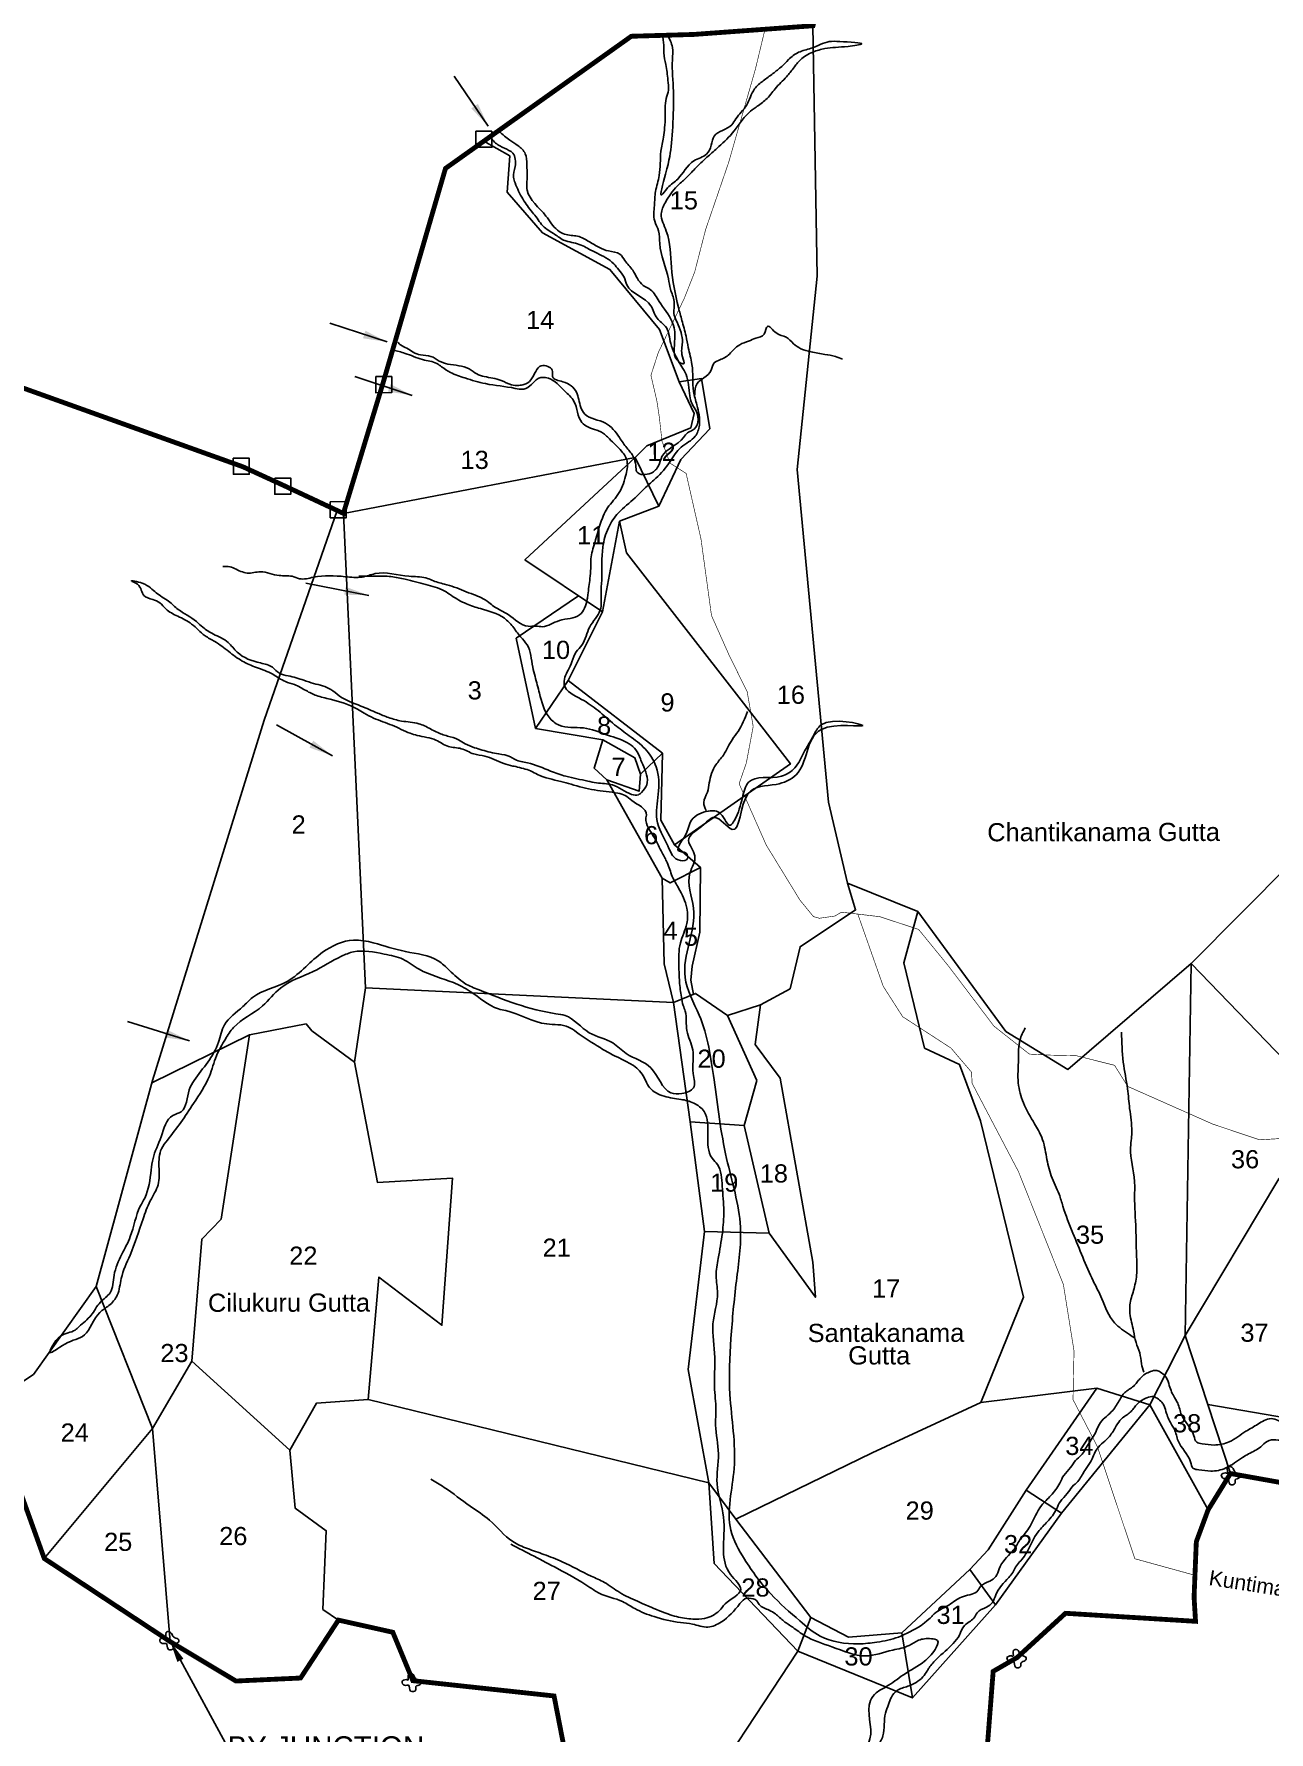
# Model space of a CAD drawing. Header units: feet. Extents: x 772208 to 787172, y 1585645 to 1593649.
# Drawn here: x 774576 to 776622, y 1588284 to 1591096 of the extents above; entities that cross this region are included whole.
import ezdxf
from ezdxf import colors
from ezdxf.entities.mleader import LeaderData, LeaderLine
from ezdxf.enums import TextEntityAlignment as Align
from ezdxf.math import Vec2, Vec3

# ---------------------------------------------------------------- set-up
doc = ezdxf.new("R2010")
doc.units = ezdxf.units.FT
doc.header["$LTSCALE"] = 15
doc.header["$MEASUREMENT"] = 0
doc.linetypes.add('HIDDEN2', pattern=[0.1875, 0.125, -0.0625])
for name, color, linetype in [('CRDS STONES', 7, 'Continuous'), ('PLOT', 7, 'Continuous'), ('PLOT NO', 7, 'Continuous'), ('ROADS', 6, 'Continuous'), ('TANKS-STREAM', 4, 'Continuous'), ('text2', 7, 'Continuous'), ('VILLAGE STONES', 240, 'Continuous')]:
    doc.layers.add(name, color=color, linetype=linetype)
doc.layers.add('VILLAGE BOUNDRY', color=5, linetype='HIDDEN2', lineweight=100)
doc.styles.add('CANAL', font='Cambria.ttf')
doc.styles.get("Standard").update_dxf_attribs({"font": 'arial.ttf'})
doc.dimstyles.new('CRDS', dxfattribs={"dimtxt": 20, "dimasz": 40, "dimexe": 0.18, "dimexo": 0.0625, "dimgap": 0.09, "dimtad": 0, "dimtih": 1, "dimtoh": 1, "dimdec": 0, "dimzin": 2, "dimdsep": 46, "dimtxsty": 'CANAL', "dimcen": 0.09, "dimclrt": 256, "dimadec": 0, "dimazin": 0, "dimtfac": 1, "dimtdec": 0, "dimtofl": 0, "dimtmove": 0, "dimatfit": 3, "dimfxl": 1, "dimtfill": 2, "dimtfillclr": 5, "dimtolj": 1, "dimtzin": 0, "dimarcsym": 0})

msp = doc.modelspace()

# ---------------------------------------------------------------- linework, layer by layer
at = {"layer": 'PLOT'}
for points in [[(775866.3, 1591109.3), (775873, 1590694.6), (775840.3, 1590374.3), (775891.8, 1589823.9), (775923.5, 1589689.7), (776039.8, 1589642.8), (776185.8, 1589444.2), (776288.3, 1589381.3), (776492.7, 1589556.6), (776658, 1589722.5), (776747.2, 1589816.6), (776993, 1590248.1), (777445.9, 1590459.9), (777770.7, 1590598), (777963.1, 1590698.3), (778260.5, 1590844), (778344.4, 1590887.3), (778453.3, 1591330.6), (778528.9, 1591638.5)], [(775088.5, 1590301.9), (775571.9, 1590394.7), (775590.9, 1590413.8), (775664.1, 1590443.8), (775669.3, 1590467.1), (775644.4, 1590519.6), (775612, 1590606.5), (775530, 1590705.9), (775418.1, 1590766.6), (775359.9, 1590833.8), (775364.2, 1590893.8), (775321, 1590918.2)], [(775644.4, 1590519.6), (775681.7, 1590525.2), (775695.4, 1590441.8), (775647.7, 1590391.1), (775611, 1590313.9), (775571.9, 1590394.7)], [(775571.9, 1590394.7), (775389.1, 1590225), (775517.9, 1590138.9)], [(775078.3, 1590306.6), (774957.2, 1589959.7), (774772.5, 1589363), (774679, 1589021.8), (774575.3, 1588876.2), (774424.4, 1588776.6)], [(775088.5, 1590301.9), (775125, 1589516.1), (775635.3, 1589492.1), (775619.9, 1589556.2), (775616.4, 1589697.9)], [(775611, 1590313.9), (775545.9, 1590288.8), (775557.4, 1590236.3), (775747.5, 1589992.6), (775828.9, 1589887.1), (775636.9, 1589752.9), (775614.2, 1589794), (775616.9, 1589904.8), (775460.7, 1590025.4), (775517.9, 1590138.9), (775545.9, 1590288.8)], [(775478, 1590165.6), (775374.4, 1590095.2), (775406.8, 1589945.9), (775460.7, 1590025.4)], [(775406.8, 1589945.9), (775518, 1589927.1), (775503.6, 1589879.8), (775524.6, 1589860.9), (775616.4, 1589697.9), (775629.7, 1589689.9), (775679.8, 1589715.7), (775636.9, 1589752.9)], [(775518, 1589927.1), (775571.1, 1589897.4), (775580.5, 1589870.1), (775578.3, 1589841.8), (775524.6, 1589860.9)], [(775580.5, 1589870.1), (775616.9, 1589904.8)], [(775679.8, 1589715.7), (775678.7, 1589608.4), (775666.2, 1589552.4), (775664, 1589529.2), (775668.2, 1589505.5)], [(775923.5, 1589689.7), (775936.9, 1589645.3), (775844.9, 1589584.3), (775828.8, 1589514.8), (775779.3, 1589488), (775724.8, 1589470.6), (775671.9, 1589507.1), (775635.3, 1589492.1)], [(776039.8, 1589642.8), (776016.6, 1589557.8), (776051.2, 1589416.5), (776109.3, 1589389.1), (776144, 1589296), (776214.8, 1589004.3), (776144.5, 1588829.7)], [(776492.7, 1589556.6), (776482.6, 1588940.4), (776557.9, 1588712.1)], [(776492.7, 1589556.6), (776756.7, 1589283.5), (776638.2, 1589200.1), (776482.6, 1588940.4)], [(775125, 1589516.1), (775106.8, 1589393.4), (775036.4, 1589445.3), (775026.8, 1589456.5), (774933.1, 1589438.4), (774771.4, 1589359.2)], [(775635.3, 1589492.1), (775662.7, 1589294.3), (775686.5, 1589112.9), (775659.3, 1588884.4), (775693.6, 1588696.9), (775129.5, 1588834.7)], [(775779.3, 1589488), (775770.4, 1589422.7), (775811.9, 1589366.7), (775866.2, 1589062.2), (775870.4, 1589004), (775793.8, 1589110.3), (775686.5, 1589112.9)], [(775724.8, 1589470.6), (775773.3, 1589363.1), (775752.6, 1589288.6), (775662.7, 1589294.3)], [(775106.8, 1589393.4), (775144.9, 1589194.2), (775269.4, 1589200.9), (775251.7, 1588957.5), (775147.3, 1589037.4), (775129.5, 1588834.7), (775043.7, 1588828.4), (775000, 1588750.6), (774837.2, 1588898.3), (774853.8, 1589100.3), (774885.8, 1589133), (774933.1, 1589438.4)], [(775752.6, 1589288.6), (775793.8, 1589110.3)], [(776756.7, 1589283.5), (776938.6, 1589277.6), (777013.7, 1589053.5), (776920.4, 1589073.7), (777057.7, 1588591.2), (777000.9, 1588620), (776813.9, 1588706.8), (776745.8, 1588787.7), (776520.3, 1588826.2)], [(774679, 1589021.8), (774772.1, 1588786.7), (774801.8, 1588433.6)], [(776482.6, 1588940.4), (776424.2, 1588825.6), (776336.6, 1588853.4), (776144.5, 1588829.7), (775964.6, 1588746.4), (775738.5, 1588636.7), (775693.6, 1588696.9)], [(774593, 1588571.4), (774772.1, 1588786.7), (774837.2, 1588898.3)], [(776336.6, 1588853.4), (776219.5, 1588684.5), (776156.6, 1588585.9), (776126.1, 1588553.1), (776013.5, 1588448.1), (775925.4, 1588441.3), (775862.7, 1588473.8), (775738.5, 1588636.7)], [(775841.5, 1588418.1), (776031.1, 1588340.7), (776168.5, 1588494.7), (776278.2, 1588646.3), (776424.2, 1588825.6), (776520.8, 1588651.9)], [(775000, 1588750.6), (775008.7, 1588654.5), (775060, 1588617.3), (775054.4, 1588487.2), (775080.5, 1588469.4)], [(775693.6, 1588696.9), (775702.7, 1588563), (775841.5, 1588418.1), (775657.3, 1588138.6)], [(776219.5, 1588684.5), (776278.2, 1588646.3)], [(776126.1, 1588553.1), (776168.5, 1588494.7)], [(775862.7, 1588473.8), (775841.5, 1588418.1)], [(776013.5, 1588448.1), (776031.1, 1588340.7)]]:
    msp.add_lwpolyline(points, dxfattribs=at)
at = {"layer": 'ROADS', "linetype": 'HIDDEN2', "ltscale": 10, "const_width": 1}
for points in [[(775787.4, 1591105.8), (775770.9, 1591037.2), (775726.5, 1590882.6), (775688.5, 1590771.9), (775670.4, 1590701.7), (775653.1, 1590657.8), (775610.2, 1590568.5), (775597.9, 1590530.5), (775607.8, 1590487.8), (775612, 1590459.7), (775616.2, 1590421.7), (775629.2, 1590385.3), (775656.2, 1590368), (775680.8, 1590259.6), (775698.2, 1590132.8), (775726.9, 1590068.2), (775757.4, 1590006.3), (775767.3, 1589949.1), (775755.9, 1589888.5), (775744, 1589854.3), (775788.9, 1589752.7), (775844.9, 1589661.3), (775867.1, 1589634.3), (775876.9, 1589631.5), (775902.7, 1589635.2), (775913.6, 1589641.6), (775977, 1589634.1), (776041.3, 1589613), (776091, 1589552.1), (776165.9, 1589453.1), (776224.7, 1589406.6), (776258.3, 1589404.9), (776302.3, 1589404), (776365.9, 1589388), (776387.7, 1589353.1), (776528.7, 1589290.6), (776606.2, 1589264.6), (776705.8, 1589270.8)], [(776499, 1588543.6), (776399.5, 1588571), (776337.2, 1588757.1), (776297.1, 1588834.4), (776298.7, 1588915.2), (776281.1, 1589025.1), (776206.8, 1589211.8), (776129.9, 1589358.3), (776129, 1589376.6), (776095, 1589416.5), (776014.9, 1589468.5), (775982.7, 1589518.8), (775940.6, 1589638.3)]]:
    msp.add_lwpolyline(points, dxfattribs=at)
at = {"layer": 'TANKS-STREAM'}
for points in [[(775616.5, 1591095.2), (775619.2, 1591077.1), (775619.2, 1591064.3), (775622.6, 1591045.1), (775626, 1591019.2), (775626.8, 1591002.7), (775623.4, 1590989.1), (775621.6, 1590972.6), (775621.6, 1590959.4), (775620.5, 1590940.2), (775618.6, 1590924.7), (775614.5, 1590901.4), (775611.6, 1590861.2), (775605.6, 1590834.9), (775603.7, 1590811.5), (775604.1, 1590785.9), (775610.6, 1590769.8), (775612.5, 1590748.7), (775626.9, 1590690.2), (775630.3, 1590673.2), (775636.4, 1590652.9), (775636.4, 1590630.3), (775641.3, 1590618.3), (775650, 1590585), (775650.1, 1590561.2), (775652, 1590549.6), (775646, 1590551.8), (775637.6, 1590591.3), (775633, 1590619.2), (775611.5, 1590653), (775597.2, 1590672.2), (775585.1, 1590679.4), (775567.7, 1590704.4), (775554.9, 1590720.6), (775546.6, 1590731.1), (775527.7, 1590736.4), (775512.6, 1590742), (775495.3, 1590752.1), (775476.4, 1590760.8), (775454.9, 1590764.1), (775433.1, 1590781.4), (775424, 1590794.2), (775392.9, 1590837.3), (775392.9, 1590860.3), (775392.4, 1590879.5), (775389.8, 1590897.5), (775377.7, 1590910.7), (775364.1, 1590919.7), (775346.4, 1590934.4)], [(776045.5, 1588460.4), (776007.8, 1588441.3), (775972.3, 1588432.8), (775941.4, 1588430.1), (775878.2, 1588443), (775844.6, 1588468.1), (775796.5, 1588512.7), (775752.9, 1588570.2), (775730.3, 1588618.4), (775735.7, 1588720.3), (775728.8, 1588843.2), (775730.5, 1588935.9), (775739.5, 1589030.8), (775746.1, 1589119.8), (775723.3, 1589233.6), (775702.4, 1589364.1), (775677.7, 1589471.2), (775654.4, 1589533.4), (775668.3, 1589648.4), (775662.5, 1589706.7), (775670.6, 1589735), (775660.2, 1589760), (775685.8, 1589787.1), (775702.3, 1589798.6), (775732.2, 1589778.4), (775758.9, 1589838.1), (775805.4, 1589853.2), (775838.4, 1589869.2), (775856.6, 1589907.6), (775880.6, 1589944.3), (775948.8, 1589950.4), (775879.9, 1589951.7), (775867, 1589933.8), (775851.1, 1589905.8), (775836.5, 1589880.7), (775814, 1589866.7), (775759.6, 1589856.8), (775749.4, 1589831.5), (775735.7, 1589793), (775729.7, 1589785.6), (775713.2, 1589804.6), (775693.2, 1589809), (775665.3, 1589794), (775655.4, 1589769.5), (775644.6, 1589752.1), (775643, 1589743.9), (775656.2, 1589739.2), (775658.5, 1589730.5), (775647, 1589726.9), (775625.8, 1589751.2), (775607.8, 1589794.9), (775610.1, 1589836.9), (775606.5, 1589882.3), (775588.1, 1589911.9), (775562, 1589933.7), (775537.7, 1589952), (775510.4, 1589975.3), (775483, 1589994), (775454.3, 1590018.1), (775455.4, 1590030.6), (775460.8, 1590042.2), (775466.9, 1590056.3), (775474.2, 1590072.5), (775483.4, 1590083.8), (775496.5, 1590113.8), (775513.8, 1590141.7), (775515.3, 1590169.5), (775516.4, 1590191.4), (775518.2, 1590246.2), (775527.5, 1590277.9), (775544.1, 1590302.8), (775571.6, 1590327.6), (775591.5, 1590347.2), (775606.2, 1590360.1), (775629.5, 1590387.6), (775648, 1590411.6), (775671.3, 1590429.7), (775678.1, 1590447.7), (775673.9, 1590481.6), (775668.6, 1590503.8), (775665.9, 1590548.5), (775659.8, 1590576.3), (775656, 1590595.5), (775649.2, 1590621.5), (775643.5, 1590642.9), (775631.7, 1590709.4), (775623.4, 1590769.2), (775615, 1590797.8), (775621.8, 1590816.7), (775641.4, 1590843.7), (775655.3, 1590856.5), (775670.7, 1590872.4), (775690.7, 1590891.6), (775707.3, 1590906.3), (775732.5, 1590931.2), (775759.9, 1590965.1), (775772, 1590974.5), (775788.5, 1590987), (775803.7, 1591005), (775822.5, 1591025), (775834.1, 1591039.3), (775845.4, 1591052.9), (775866.1, 1591065.7), (775886.1, 1591071.4), (775924.5, 1591075.2), (775947.1, 1591079.4), (775910.9, 1591083.1), (775893.2, 1591083), (775863.1, 1591072.1), (775842.4, 1591065.3), (775825.8, 1591053.2), (775814.5, 1591041.9), (775799.9, 1591030.2), (775784, 1591018.1), (775769.7, 1591004.9), (775756.2, 1590977.4), (775738.5, 1590955.3), (775731.7, 1590945.2), (775716.7, 1590936.1), (775702.7, 1590926.7), (775697.9, 1590911.6), (775690, 1590896.9), (775668.9, 1590885.6), (775642.2, 1590855.4), (775625.6, 1590840.7), (775615.8, 1590829.4), (775622.2, 1590863.7), (775631.9, 1590915.3), (775635.2, 1590971), (775635.2, 1591000.8), (775633.5, 1591053), (775633.5, 1591073.4), (775625.2, 1591094.1)], [(775332.5, 1590924.6), (775338.9, 1590916.7), (775355.1, 1590906.5), (775369.1, 1590898.3), (775372.9, 1590876.1), (775370.2, 1590858.4), (775372.9, 1590849), (775385.7, 1590822.6), (775401.6, 1590800.2), (775409.2, 1590790.8), (775416.7, 1590780.3), (775436.4, 1590765.3), (775444.3, 1590760), (775453.3, 1590754.4), (775460.5, 1590752.1), (775485, 1590745), (775495.2, 1590739.4), (775508.8, 1590732.6), (775536.3, 1590715), (775544.6, 1590705.2), (775553.3, 1590693.2), (775557.9, 1590680.2), (775597.9, 1590645.7), (775608.1, 1590625), (775622.1, 1590611.4), (775630.8, 1590583), (775637.3, 1590565.7), (775649, 1590544.7), (775656.1, 1590531.9), (775662.2, 1590496.5), (775666, 1590483.3), (775672.6, 1590471.6), (775675.6, 1590452.8), (775665.9, 1590438.9), (775658.7, 1590435.4), (775651.9, 1590427.4), (775616.2, 1590395.9), (775610.6, 1590380.8), (775598.1, 1590368.7), (775574.7, 1590370.7), (775572.7, 1590381.6), (775569.1, 1590395.2), (775558.1, 1590410.3), (775545.6, 1590427.7), (775522.5, 1590451.4), (775488.2, 1590466.4), (775481.9, 1590477.3), (775474.4, 1590502.7), (775452.1, 1590519.8), (775435, 1590528.3), (775434.4, 1590539.3), (775426.9, 1590545.2), (775416.3, 1590546.3), (775399.2, 1590523.2), (775387.6, 1590515.2), (775379, 1590513.8), (775366.9, 1590514.9), (775349.7, 1590522), (775321.9, 1590528.5), (775309.4, 1590532.9), (775297, 1590541.1), (775261.5, 1590549.2), (775247.3, 1590554.2), (775233.4, 1590561.9), (775216.2, 1590564.5), (775204, 1590568.6), (775193.7, 1590575.4), (775183.3, 1590580.7), (775178.9, 1590585.4)], [(775670.6, 1590497.6), (775674.4, 1590516.9), (775685.7, 1590526.4), (775697.5, 1590539.1), (775702.8, 1590551), (775712.3, 1590556.3), (775720, 1590559.6), (775735.1, 1590573.2), (775744.9, 1590581.2), (775759.7, 1590587.2), (775771.6, 1590591.9), (775785.2, 1590598.8), (775790.8, 1590611.5), (775805.4, 1590600.6), (775821.7, 1590593.5), (775834.1, 1590582.9), (775846.3, 1590574.6), (775863.2, 1590569.3), (775886, 1590565.2), (775903.8, 1590561.6), (775915.1, 1590557.5)], [(775170.7, 1590572.4), (775190.7, 1590566.9), (775204.8, 1590561.7), (775219.5, 1590556.5), (775243.5, 1590549.9), (775251, 1590544.7), (775265.8, 1590535.2), (775289.7, 1590526.1), (775323.8, 1590516.7), (775373, 1590508.9), (775387.1, 1590507.6), (775400.2, 1590515.5), (775411, 1590525), (775417.2, 1590526.9), (775428.1, 1590525.7), (775454.9, 1590504.7), (775470.3, 1590487.3), (775483.5, 1590452.6), (775508.1, 1590439.6), (775515.9, 1590436.6), (775529.1, 1590425.2), (775549.4, 1590404.9), (775555.3, 1590396.7), (775558.3, 1590388.1), (775556, 1590363.5), (775543.3, 1590333), (775533.5, 1590320.6), (775523.7, 1590307.4), (775517.4, 1590294.1), (775504.7, 1590253.2), (775498.5, 1590226.7), (775498.2, 1590210.9), (775496.9, 1590194.2), (775493.4, 1590167), (775492.4, 1590159.6), (775479.6, 1590133.7), (775446.2, 1590124.5), (775418, 1590114.3), (775407.2, 1590115.3), (775394.7, 1590114.9), (775361.6, 1590134.2), (775337.7, 1590147.9), (775329.5, 1590154.1), (775317, 1590162.3), (775303.9, 1590167.5), (775288.1, 1590173.7), (775255.8, 1590184.9), (775245.3, 1590187.5), (775225, 1590195), (775197.1, 1590197.9), (775141, 1590202.1), (775119.7, 1590196.5), (775091.6, 1590197.1), (775038.8, 1590196.1), (775015.8, 1590193.7), (775003.4, 1590197.7), (774982.3, 1590199), (774951.1, 1590205.1), (774929.2, 1590203.1), (774918.7, 1590205.8), (774897.7, 1590213.9), (774888.5, 1590213.9)], [(775114.3, 1590197.9), (775142.7, 1590197.9), (775167.1, 1590197.3), (775190.8, 1590192.7), (775225.1, 1590184.2), (775255.4, 1590173.7), (775267.3, 1590165.9), (775292.4, 1590152.1), (775315.5, 1590144.2), (775355.1, 1590128.4), (775368.9, 1590114.6), (775382.1, 1590097.5), (775392.7, 1590084.4), (775402, 1590047.5), (775406, 1590031.7), (775413.2, 1590004), (775429.3, 1589964.3), (775445.8, 1589951.1), (775486, 1589946.6), (775526.2, 1589934.8), (775561.9, 1589920.3), (775573.1, 1589910.5), (775580.4, 1589895.3), (775584.3, 1589886.1), (775591, 1589852.5), (775582.4, 1589840), (775577.1, 1589836), (775565.9, 1589836.7), (775534.2, 1589852.4), (775507.7, 1589855.6), (775493.4, 1589858.5), (775457.1, 1589866.6), (775431.6, 1589875.3), (775393.3, 1589888.8), (775372.9, 1589894.3), (775365.2, 1589898.8), (775345.7, 1589903.6), (775318.2, 1589910), (775305.6, 1589913.9), (775290.4, 1589920.3), (775279, 1589927.1), (775260.9, 1589933.2), (775242.4, 1589940), (775223, 1589950), (775213.4, 1589953.6), (775184.9, 1589958.1), (775163.2, 1589963.9), (775144.7, 1589971.3), (775117.5, 1589982.9), (775081.3, 1590000), (775067.7, 1590010.3), (775039.2, 1590020.3), (775023, 1590025.5), (774997.1, 1590032.9), (774982.5, 1590037.1), (774971.1, 1590047.1), (774951.1, 1590054.2), (774912.7, 1590072), (774897.4, 1590088.2), (774873.1, 1590102.1), (774855.6, 1590113.3), (774844.9, 1590123), (774814.8, 1590143), (774798.9, 1590156.3), (774778.4, 1590170.3), (774755.4, 1590186.2), (774737.3, 1590190), (774747.6, 1590184.5), (774758, 1590165.8), (774772.6, 1590159.3), (774784.3, 1590153.9), (774794.3, 1590143.8), (774814.1, 1590131.6), (774837.1, 1590118.7), (774859.3, 1590099.3), (774875.5, 1590089.7), (774898.5, 1590073.2), (774920.8, 1590057.4), (774944.5, 1590046.8), (774971.4, 1590035.5), (774992.4, 1590023.5), (775007.3, 1590018.4), (775026.7, 1590008.4), (775043.9, 1590000.3), (775066.6, 1589994.2), (775111.6, 1589977.8), (775122.9, 1589971), (775138.5, 1589963), (775169.4, 1589951), (775199.2, 1589937.8), (775210.6, 1589934.2), (775241.7, 1589926.5), (775262.4, 1589915.9), (775283.8, 1589912.3), (775304.5, 1589903.6), (775322.6, 1589900.1), (775354, 1589887.9), (775369.1, 1589883.6), (775373.9, 1589882.6), (775386.6, 1589879.4), (775398.6, 1589875.5), (775410.2, 1589869.4), (775448.8, 1589858.1), (775465.6, 1589853.3), (775504.4, 1589844), (775543.3, 1589838.5), (775555.3, 1589834.7), (775566, 1589826.6), (775590.3, 1589802.4), (775589.7, 1589798), (775603.7, 1589764.7), (775616.3, 1589739.8), (775624.8, 1589723.7), (775633.3, 1589700.8), (775643.7, 1589681.5), (775657.3, 1589648.2), (775657.4, 1589622.6), (775646.7, 1589590.7), (775644.2, 1589552.5), (775645.2, 1589526.7), (775648.5, 1589500.8), (775651.4, 1589487.2), (775654.7, 1589477.5), (775657.4, 1589445.4), (775667.3, 1589413.8), (775667.9, 1589374.5), (775668.4, 1589350.7), (775649.3, 1589341.4), (775631.1, 1589342.4), (775597.9, 1589383.7), (775557, 1589407.5), (775534.7, 1589425), (775495.8, 1589442), (775455.9, 1589470.4), (775440.4, 1589473.5), (775313.1, 1589512.9), (775289.8, 1589523.7), (775263.9, 1589545.4), (775245.7, 1589560.9), (775191.3, 1589576.4), (775138, 1589590.8), (775105.3, 1589595.4), (775054.1, 1589575.1), (775026.2, 1589551.3), (774995.6, 1589526.9), (774938, 1589500.3), (774922, 1589485.2), (774891.5, 1589455.2), (774881.7, 1589426.2), (774841.4, 1589363), (774833.1, 1589347.5), (774819.7, 1589311.2), (774806.2, 1589305), (774786.6, 1589269.6), (774773.1, 1589233.8), (774770.1, 1589214.7), (774759.3, 1589168.1), (774752, 1589154.6), (774735.5, 1589104.4), (774721.5, 1589075.1), (774708.6, 1589040.4), (774701.9, 1589011.4), (774685.9, 1588995.8), (774670.4, 1588974.1), (774650.7, 1588955.4), (774644, 1588949.7), (774619.7, 1588939.3), (774602.6, 1588912.4), (774626.9, 1588926.4), (774659.5, 1588941.5), (774684.9, 1588978.8), (774699.9, 1588990.2), (774713.8, 1589007.3), (774720.5, 1589035.2), (774735, 1589073.5), (774756.6, 1589133.6), (774768.6, 1589163.4), (774781.5, 1589190.3), (774783, 1589220.3), (774787.1, 1589249.8), (774796.9, 1589264.3), (774819.1, 1589293.3), (774840.3, 1589324.9), (774866.7, 1589370.3), (774878.1, 1589403.5), (774893, 1589431.4), (774906.5, 1589450.6), (774954.6, 1589486.4), (774984.1, 1589515.9), (775038.4, 1589543.4), (775085.1, 1589568.6), (775105.3, 1589575.9), (775156, 1589572.3), (775187.1, 1589563.6), (775214.1, 1589547.1), (775270.6, 1589524.9), (775298.6, 1589510.4), (775345.2, 1589481.5), (775357.6, 1589478.5), (775425.2, 1589456.5), (775461.4, 1589451.4), (775474.4, 1589443.1), (775513.8, 1589417.3), (775537.6, 1589403.9), (775583.3, 1589373.5), (775595.7, 1589351.2), (775619.6, 1589336.8), (775647.5, 1589331.6), (775668.8, 1589325.5), (775685.9, 1589311.5), (775699.2, 1589234.2), (775707.9, 1589223.8), (775716.1, 1589187.9), (775718.5, 1589146.7), (775716.2, 1589110.1), (775709.3, 1589068.3), (775705.9, 1589039.3), (775708.2, 1589010.9), (775700.7, 1588960.1), (775703.7, 1588904.4), (775703.2, 1588855.7), (775705.6, 1588818), (775705, 1588792.4), (775709.8, 1588744.9), (775707.5, 1588695.1), (775718.1, 1588640), (775718.1, 1588583.7), (775729.8, 1588544.8), (775746.7, 1588519.9), (775720.6, 1588496.1), (775711.3, 1588485.1), (775686.9, 1588472.3), (775667.2, 1588471.1), (775640.5, 1588475.1), (775612, 1588484.9), (775575.4, 1588500.5), (775546.4, 1588515), (775520.8, 1588531.8), (775498.7, 1588542.2), (775451.1, 1588565.9), (775420.6, 1588578.1), (775393.3, 1588587.9), (775368.9, 1588599.5), (775330.5, 1588634.8), (775298.5, 1588657.9), (775255.5, 1588689.2), (775233.4, 1588702.5)], [(775689.2, 1589810.2), (775685.3, 1589823.3), (775691.4, 1589840.1), (775694.5, 1589855.6), (775705.5, 1589885.6), (775717.9, 1589901.6), (775725.4, 1589914.8), (775732.5, 1589927.2), (775742.2, 1589940.9), (775758.1, 1589973.8)], [(776217.9, 1589450), (776209.1, 1589429.9), (776206.8, 1589398.2), (776206.4, 1589358.8), (776215, 1589325.9), (776233.3, 1589291.1), (776245.3, 1589268.3), (776253.1, 1589236.2), (776260.9, 1589204.9), (776274.1, 1589174.4), (776280.3, 1589154.7), (776297, 1589109.9), (776330.5, 1589031.1), (776344.8, 1589001.4), (776365.8, 1588961.6), (776390.6, 1588942.3), (776399.5, 1588936.1)], [(776414.5, 1588880), (776410.5, 1588894), (776407.5, 1588912.1), (776401.4, 1588929.1), (776397.4, 1588948.1), (776391.3, 1588977.2), (776391.3, 1588991.2), (776397.3, 1589015.3), (776402.3, 1589040.3), (776402.2, 1589075.4), (776401.2, 1589116.5), (776399.1, 1589171.6), (776399, 1589195.7), (776392.4, 1589251.8), (776393.9, 1589267.1), (776394.4, 1589278.4), (776390.9, 1589316.5), (776387.4, 1589349), (776380.4, 1589393.3), (776377.4, 1589443)], [(778111.4, 1588706.8), (778086.8, 1588711.8), (778061.7, 1588717.9), (778040.5, 1588722.3), (778020.4, 1588727.9), (777989.2, 1588737.3), (777978.6, 1588741.2), (777950.2, 1588728.9), (777926.2, 1588703.2), (777913.4, 1588691.5), (777906.2, 1588678.1), (777878.4, 1588658), (777846, 1588646.3), (777834.3, 1588639.6), (777811.5, 1588634), (777783.4, 1588618.1), (777772.8, 1588618.6), (777758.3, 1588618.1), (777739.4, 1588610.2), (777719.3, 1588601.3), (777706, 1588595.2), (777674.2, 1588586.8), (777661.4, 1588568.4), (777643, 1588553.3), (777614, 1588541), (777605.1, 1588528.7), (777595.1, 1588524.3), (777581.7, 1588518.7), (777565, 1588511.4), (777552.8, 1588502.5), (777546, 1588487.7), (777536.5, 1588482.1), (777515.9, 1588467.6), (777504.7, 1588456.4), (777490.3, 1588449.7), (777467.4, 1588439.1), (777436.8, 1588422.9), (777414.5, 1588410.1), (777385.5, 1588397.8), (777370.4, 1588411.7), (777356.5, 1588424.5), (777331.9, 1588443.4), (777303.9, 1588464.4), (777284.4, 1588467.1), (777256.8, 1588468.9), (777228.8, 1588476), (777201.4, 1588484.7), (777149, 1588508.6), (777122.2, 1588521.6), (777096.1, 1588535.3), (777083, 1588542.1), (777070.9, 1588549.5), (777057, 1588559), (777015.5, 1588577.4), (776992.2, 1588586.4), (776966.7, 1588589.9), (776952.8, 1588593.2), (776935.2, 1588598.9), (776913.9, 1588606.2), (776885.9, 1588621.8), (776870.8, 1588630.3), (776856.9, 1588636), (776850, 1588642.5), (776834.9, 1588657), (776776.5, 1588694.3), (776749.3, 1588712.9), (776729, 1588726.8), (776700.5, 1588738.2), (776663.8, 1588753.8), (776633.2, 1588768), (776618.6, 1588765.2), (776608, 1588756.4), (776588, 1588744.7), (776577.9, 1588738.9), (776550.3, 1588721.3), (776525.1, 1588716.1), (776505.4, 1588718.3), (776496.3, 1588720.7), (776491.7, 1588731.4), (776471.2, 1588766), (776464.9, 1588785.4), (776461, 1588792.2), (776452, 1588811.6), (776447.9, 1588824.2), (776444, 1588830.2), (776436.3, 1588836.7), (776430.3, 1588839.5), (776419.6, 1588837.5), (776411.4, 1588833.7), (776402.1, 1588825.8), (776397.2, 1588819.5), (776392, 1588813.7), (776377.3, 1588802.7), (776368.8, 1588791), (776357.3, 1588773.5), (776337.1, 1588753.2), (776325.6, 1588730.6), (776316.4, 1588717), (776305, 1588699.1), (776295.8, 1588690.3), (776287.5, 1588678.9), (776276.1, 1588665.8), (776269.6, 1588653.1), (776254.7, 1588632.5), (776239.4, 1588615.8), (776220.3, 1588581.5), (776212.4, 1588569.9), (776204.9, 1588561.3), (776199.5, 1588552.5), (776197.4, 1588548.4), (776190.7, 1588540), (776169.1, 1588511.1), (776163.6, 1588498.5), (776153.5, 1588490.8), (776138.3, 1588481.6), (776132.7, 1588472.7), (776117.1, 1588460.2), (776108.9, 1588444.6), (776098.5, 1588430.6), (776071.6, 1588405.5), (776058.6, 1588390.3), (776055.7, 1588385.5), (776048.4, 1588375.6), (776023.5, 1588359.8), (776005.7, 1588353), (775996.3, 1588341.9), (775991.5, 1588329.9), (775986.2, 1588315.4), (775982.2, 1588277.6), (775978.1, 1588268.7), (775973.3, 1588261.7), (775970.6, 1588249.4), (775968, 1588235.2), (775961.8, 1588216.6), (775951.2, 1588198.8), (775948.5, 1588193.5), (775947.3, 1588185.8), (775946.1, 1588174.2), (775944.5, 1588165), (775939.1, 1588155.7), (775923.1, 1588126.7), (775919.5, 1588113.9), (775919.2, 1588110), (775913.7, 1588096.4), (775902.8, 1588081.5), (775893.1, 1588067.3), (775892.8, 1588057.7), (775892.9, 1588042)], [(775365.7, 1588594.9), (775442.9, 1588554.9), (775496.8, 1588523.6), (775512, 1588514.1), (775550.9, 1588500), (775571.1, 1588488.4), (775603, 1588475.3), (775646.9, 1588465.3), (775666.6, 1588462.8), (775692.4, 1588457.8), (775714.6, 1588466.4), (775745.4, 1588496.7), (775756.5, 1588505.8), (775760, 1588505.8), (775773.1, 1588501.3), (775777.2, 1588495.3), (775793.9, 1588485.7), (775804, 1588479.7), (775818.1, 1588467.6), (775832.8, 1588457.5), (775853, 1588443.4), (775897.8, 1588425.2), (775953.4, 1588410.1), (775998.4, 1588419.8), (776025.6, 1588427.4), (776041.3, 1588436), (776062.5, 1588438.5), (776072.6, 1588435.5), (776068.6, 1588420.9), (776050.9, 1588401.2), (776016.1, 1588378.9), (775987.8, 1588359.2), (775971.2, 1588349.1), (775961.6, 1588336.1), (775960.7, 1588273), (775946.1, 1588242.2), (775939.1, 1588210.9), (775931, 1588190.7), (775920, 1588153.4), (775903.8, 1588140.2), (775903.3, 1588118), (775900.8, 1588110), (775892.2, 1588086.3), (775877.1, 1588063.1), (775877.6, 1588041.9)]]:
    msp.add_spline(points, degree=3, dxfattribs=at)
msp.add_open_spline([(776825.2, 1588680.7), (776800.2, 1588698.9), (776779.6, 1588712.7), (776748.8, 1588736), (776728.5, 1588761.5), (776694.9, 1588764.4), (776668.1, 1588786.9), (776642.9, 1588797.3), (776625.3, 1588804.8), (776609.7, 1588798.5), (776597.1, 1588789.5), (776577.1, 1588779.1), (776559.3, 1588763.3), (776532.2, 1588757.8), (776515.1, 1588761.3), (776499.7, 1588762.6), (776496.1, 1588786), (776476.1, 1588801.4), (776473, 1588825.2), (776464.2, 1588839.2), (776457.7, 1588852), (776454.8, 1588865.8), (776449.3, 1588874.5), (776443.1, 1588879.5), (776434.7, 1588884.1), (776425.6, 1588881.1), (776415.9, 1588876.9), (776408.3, 1588870.3), (776402.9, 1588862.7), (776395.5, 1588854), (776382.6, 1588848.1), (776373.1, 1588832.3), (776362.9, 1588813.5), (776340.6, 1588799.3), (776333.8, 1588775.7), (776320.3, 1588759.5), (776313.7, 1588743.5), (776300.3, 1588733.9), (776293.2, 1588720.7), (776281.2, 1588710.6), (776274.3, 1588692.5), (776261.4, 1588675.9), (776239.8, 1588656), (776230.8, 1588631.7), (776218.9, 1588613.5), (776210.3, 1588605.1), (776205.9, 1588597.4), (776202.2, 1588589.7), (776190.6, 1588576.9), (776176, 1588562.3), (776170.7, 1588541), (776157.8, 1588532.7), (776143.9, 1588528.2), (776138, 1588512), (776110.7, 1588510), (776094.7, 1588494.7), (776067.2, 1588482.5), (776061.5, 1588473), (776045.5, 1588460.4)], degree=3, knots=[1481.174059, 1481.174059, 1481.174059, 1481.174059, 1526.057387, 1560.135947, 1585.099063, 1614.669979, 1655.526426, 1685.826264, 1697.854319, 1710.04972, 1733.171837, 1744.783004, 1777.414065, 1803.057357, 1822.832536, 1832.169604, 1843.773996, 1883.813397, 1904.16902, 1911.985143, 1933.341137, 1946.537542, 1953.65119, 1963.71431, 1970.310089, 1981.126025, 1990.16178, 2002.355665, 2010.323691, 2018.050374, 2036.388879, 2050.850218, 2071.733025, 2100.28727, 2125.547742, 2141.891121, 2163.081472, 2175.741988, 2189.798177, 2207.128014, 2221.377719, 2246.698174, 2269.251086, 2308.402289, 2322.431704, 2333.82416, 2344.115655, 2348.716815, 2359.394961, 2395.395188, 2409.05578, 2421.747151, 2439.433004, 2449.90108, 2469.908321, 2487.44017, 2504.789712, 2509.768303, 2509.768303, 2509.768303, 2509.768303], dxfattribs=at)
at = {"layer": 'VILLAGE BOUNDRY', "lineweight": -2, "ltscale": 25, "const_width": 8}
for points in [[(774403.9, 1590564.6), (774922.2, 1590379), (774988.3, 1590348.7), (775078.3, 1590306.6), (775088.5, 1590301.9), (775153.5, 1590515.6), (775257.6, 1590873.1), (775565.4, 1591091.9), (775668.6, 1591094.9), (775866.3, 1591109.3), (775984, 1591528.4), (776207, 1592182.1), (776356, 1592618.6), (776368.2, 1591725.9), (776772.3, 1591637.2), (776983.9, 1591610.8), (777240.2, 1591611.5), (777467.3, 1591620.9), (777540.7, 1591617.9), (777714.8, 1591623.7), (777860.3, 1591625.1), (778017.5, 1591631.4), (778529.4, 1591638.5)], [(775480.8, 1588121.1), (775437.4, 1588343.8), (775203.5, 1588369.1), (775170.3, 1588449.3), (775080.2, 1588469.4), (775017.5, 1588373.5), (774910.5, 1588368.5), (774801.8, 1588433.6), (774593, 1588571.4), (774541.1, 1588715.8), (774424.4, 1588776.6), (774051.7, 1588889.5), (773545, 1589058.2), (773194.5, 1589328.9), (773100.8, 1589589), (773022.3, 1589869.2), (773411.5, 1590439.5), (773443.4, 1590489), (773596.1, 1590889.2)], [(776793.5, 1588669.9), (776557.9, 1588712.1), (776520.8, 1588651.9), (776501.3, 1588599.2), (776497.6, 1588507.5), (776500, 1588467.4), (776284.6, 1588480.7), (776204.4, 1588407.4), (776164.8, 1588384.5), (776144.8, 1588127.4)]]:
    msp.add_lwpolyline(points, dxfattribs=at)
at = {"layer": 'VILLAGE STONES'}
for points in [[(775307.8, 1590934.6), (775334.3, 1590934.7), (775334.4, 1590908.1), (775307.9, 1590908)], [(775142.2, 1590528.3), (775168.7, 1590528.4), (775168.7, 1590501.8), (775142.2, 1590501.7)], [(774906.1, 1590393.3), (774932.6, 1590393.3), (774932.6, 1590366.7), (774906.2, 1590366.7)], [(774974.9, 1590360.3), (775001.4, 1590360.3), (775001.4, 1590333.7), (774974.9, 1590333.7)], [(775066.7, 1590321.2), (775093.2, 1590321.3), (775093.3, 1590294.7), (775066.8, 1590294.6)]]:
    msp.add_lwpolyline(points, close=True, dxfattribs=at)
for points in [[(776549.6, 1588713.4), (776552.5, 1588712.5), (776553.2, 1588722.1), (776559.9, 1588722.9), (776563.9, 1588716.9), (776567.4, 1588713.5), (776571.5, 1588712.2), (776574.3, 1588709.8), (776572.8, 1588705.3), (776565.9, 1588701.7), (776565.6, 1588696.1), (776556.9, 1588694.3), (776553.7, 1588703.9), (776546.6, 1588703.9), (776542.7, 1588709.8), (776549.8, 1588713.3)], [(774791.1, 1588440.1), (774794, 1588439.2), (774794.8, 1588448.9), (774801.4, 1588449.6), (774805.5, 1588443.7), (774809, 1588440.3), (774813, 1588439), (774815.9, 1588436.5), (774814.3, 1588432.1), (774807.4, 1588428.5), (774807.2, 1588422.9), (774798.5, 1588421), (774795.2, 1588430.7), (774788.2, 1588430.6), (774784.3, 1588436.6), (774791.3, 1588440)], [(776194.6, 1588410.6), (776197.5, 1588409.7), (776198.2, 1588419.3), (776204.9, 1588420.1), (776208.9, 1588414.1), (776212.4, 1588410.7), (776216.5, 1588409.4), (776219.3, 1588407), (776217.8, 1588402.5), (776210.9, 1588398.9), (776210.6, 1588393.3), (776201.9, 1588391.5), (776198.7, 1588401.1), (776191.6, 1588401.1), (776187.7, 1588407), (776194.8, 1588410.5)], [(775192.4, 1588371), (775195.3, 1588370.1), (775196.1, 1588379.7), (775202.7, 1588380.5), (775206.8, 1588374.5), (775210.3, 1588371.2), (775214.3, 1588369.9), (775217.2, 1588367.4), (775215.6, 1588363), (775208.7, 1588359.3), (775208.5, 1588353.7), (775199.8, 1588351.9), (775196.5, 1588361.5), (775189.5, 1588361.5), (775185.6, 1588367.5), (775192.6, 1588370.9)]]:
    msp.add_spline(points, degree=3, dxfattribs=at)

# ---------------------------------------------------------------- texts
at = {"layer": 'PLOT NO'}
for s, height, p in [('15', 30.09, (775652.4, 1590820.2)), ('14', 30.09, (775414.5, 1590622.1)), ('12', 30.09, (775615.5, 1590403.9)), ('13', 30.09, (775305.9, 1590390.5)), ('11', 30.09, (775498.8, 1590265.7)), ('10', 30.09, (775440.7, 1590075.9)), ('3', 30.1, (775306, 1590008.9)), ('16', 30.09, (775829.7, 1590001.6)), ('9', 30.1, (775625.3, 1589988.9)), ('8', 30.1, (775520.4, 1589950.5)), ('7', 30.1, (775544.2, 1589882.1)), ('2', 30.1, (775014.4, 1589786.8)), ('6', 30.1, (775598.3, 1589769.1)), ('4', 30.1, (775630.4, 1589610.9)), ('5', 30.1, (775664.2, 1589600.9)), ('20', 30.09, (775698.3, 1589399)), ('36', 30.09, (776582.1, 1589232.5)), ('19', 30.09, (775719.3, 1589193.8)), ('18', 30.09, (775801.5, 1589209)), ('35', 30.09, (776325.3, 1589107.6)), ('22', 30.09, (775022.1, 1589072.8)), ('21', 30.09, (775441.8, 1589086.1)), ('17', 30.09, (775987.6, 1589018.6)), ('37', 30.09, (776597.7, 1588945.3)), ('23', 30.09, (774808.6, 1588911.6)), ('38', 30.09, (776486, 1588795.3)), ('24', 30.09, (774643.5, 1588780)), ('34', 30.09, (776307.6, 1588757.9)), ('29', 30.09, (776043.1, 1588650.8)), ('25', 30.09, (774715.4, 1588599)), ('26', 30.09, (774906.1, 1588608.6)), ('32', 30.09, (776206, 1588595.2)), ('27', 30.09, (775425.2, 1588517.8)), ('28', 30.09, (775771.1, 1588523.4)), ('31', 30.09, (776094.3, 1588478.1)), ('30', 30.09, (775941.7, 1588409.3))]:
    msp.add_text(s, height=height, rotation=0.0819, dxfattribs=at).set_placement(p, align=Align.MIDDLE_CENTER)
for s, height, p in [('Chantikanama Gutta', 30.089, (776155, 1589758.9)), ('Cilukuru Gutta', 30.089, (774864.1, 1588979.8)), ('Santakanama', 30.089, (775857.6, 1588929.8)), ('   Gutta', 30.09, (775889.6, 1588892.6))]:
    msp.add_text(s, height=height, rotation=0.0819, dxfattribs=at).set_placement(p)
at = {"layer": 'text2'}
msp.add_text('Kuntimaddi 3Miles', height=25, rotation=351.2023, dxfattribs=at).set_placement((776520.8, 1588527.7))

# ---------------------------------------------------------------- leaders
at = {"layer": 'CRDS STONES', "color": 1}
ml = msp.add_multileader_mtext('Standard', dxfattribs=at)
ml.set_content('BY JUNCTION\\P774797\\P1588411', color=1)
ml.set_leader_properties()
ml.build(insert=Vec2(0, 0))
ml.multileader.update_dxf_attribs({"dogleg_length": 0.36, "arrow_head_size": 35})
ctx = ml.context
ctx.base_point, ctx.char_height, ctx.arrow_head_size, ctx.landing_gap_size, ctx.plane_origin = Vec3(774896.4, 1588259.3), 35, 35, 0.09, Vec3(775058.9, 1588171.4)
notes = []
notes.append((ctx, [(0, (1, 1, 0), (774896.4, 1588259.3), (1, 0), 1.396927018504357e-11, [(0, [(774801.8, 1588433.6)], 0, [])])]))
ctx.mtext.insert, ctx.mtext.flow_direction = Vec3(774896.5, 1588277), 5
at = {"layer": 'PLOT', "color": 5}
for points in [[(775328.3, 1590943.1), (775272.2, 1591025.9)], [(775161, 1590585.7), (775065.9, 1590616.7)], [(775202.4, 1590497.3), (775107.3, 1590528.3)], [(775130.4, 1590166.2), (775026.5, 1590186.2)], [(775070.4, 1589900.4), (774977.9, 1589951.8)], [(774833.6, 1589428.3), (774730.7, 1589460.8)]]:
    msp.add_leader(points, dimstyle='CRDS', dxfattribs=at)
for ctx, leaders in notes:
    for number, flags, end, landing, length, lines in leaders:
        leader = LeaderData()
        leader.index, (leader.has_last_leader_line, leader.has_dogleg_vector, leader.attachment_direction) = number, flags
        leader.last_leader_point, leader.dogleg_vector, leader.dogleg_length = Vec3(end), Vec3(landing), length
        for number, points, colour, breaks in lines:
            line = LeaderLine()
            line.index, line.vertices, line.color, line.breaks = number, Vec3.list(points), colors.encode_raw_color(colour), breaks
            leader.lines.append(line)
        ctx.leaders.append(leader)

doc.saveas('drawing.dxf')
